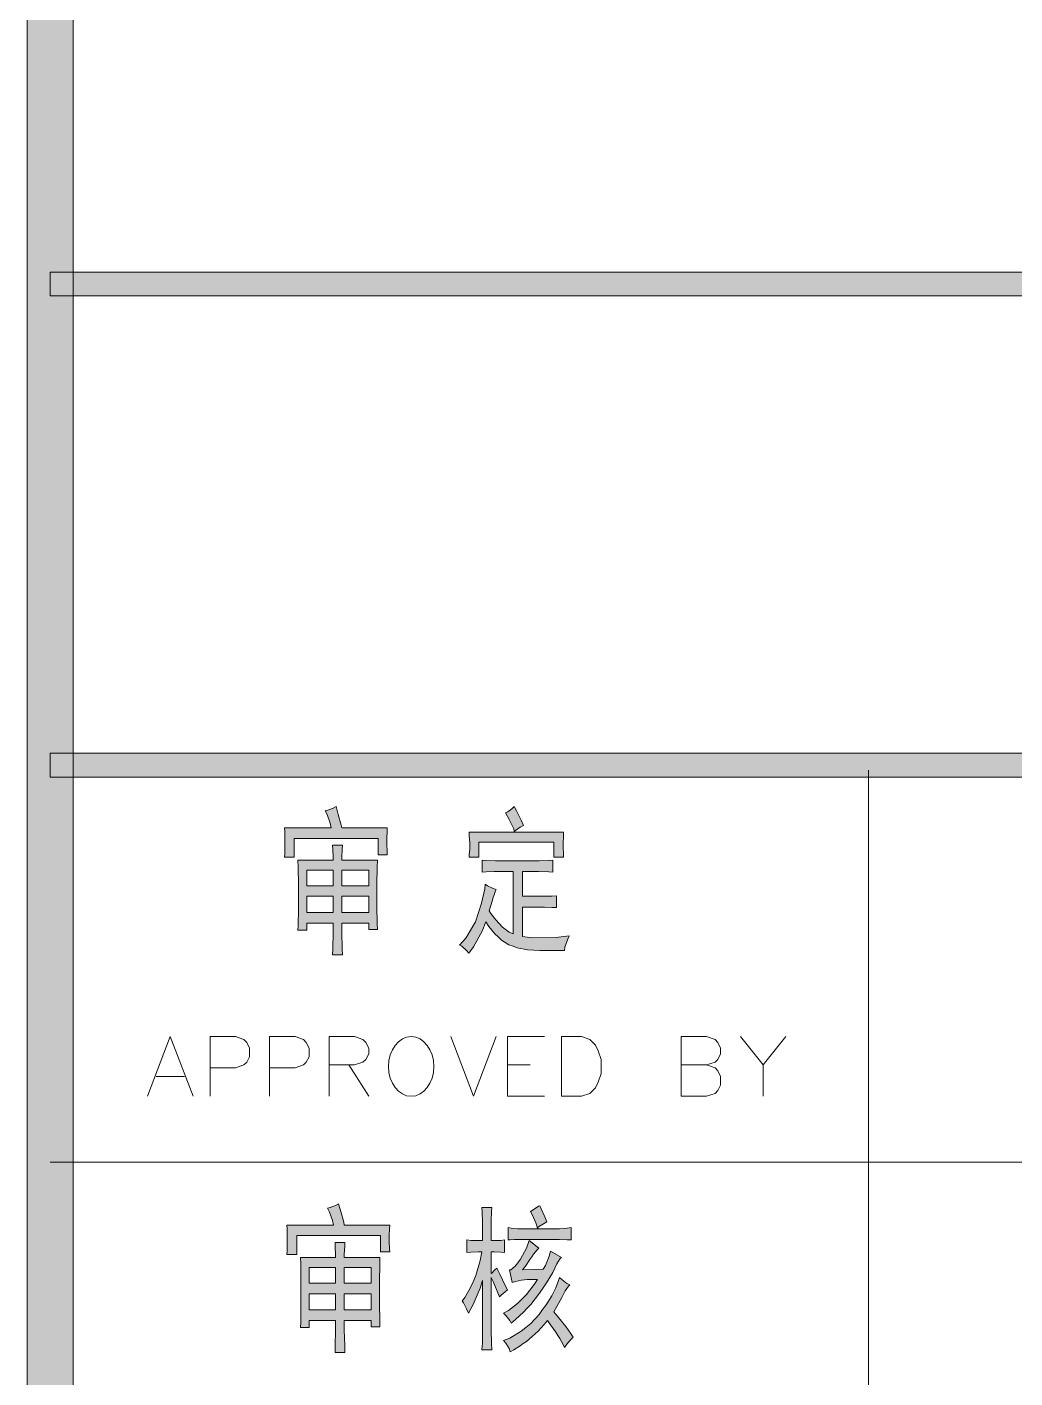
# Model space of a CAD drawing. Header units: millimetres. Extents: x 803 to 707111, y 130 to 2706464.
# Drawn here: x 699856 to 701998, y 2654003 to 2656930 of the extents above; entities that cross this region are included whole.
import ezdxf

# ---------------------------------------------------------------- set-up
doc = ezdxf.new("R2010")
doc.units = ezdxf.units.MM

msp = doc.modelspace()

# ---------------------------------------------------------------- hatches: boundary and pattern name
h = msp.add_hatch(color=0)
h.dxf.hatch_style = 2
h.paths.add_polyline_path([(699956.1, 2636390), (699856.1, 2636390), (699856.1, 2705263.6), (699956.1, 2705263.6)])
h = msp.add_hatch(color=0)
h.dxf.hatch_style = 2
h.paths.add_polyline_path([(705910.7, 2656398.7), (705910.7, 2656347.2), (699906.3, 2656347.2), (699906.3, 2656398.7)])
h = msp.add_hatch(color=0)
h.dxf.hatch_style = 2
h.paths.add_polyline_path([(699906.3, 2655304.7), (699906.3, 2655356.7), (705910.7, 2655356.7), (705910.7, 2655304.7)])
h = msp.add_hatch(color=0)
h.dxf.hatch_style = 2
h.paths.add_polyline_path([(700525.9, 2655240.8), (700530.6, 2655223.6), (700537.4, 2655200.8), (700538.7, 2655194.8), (700637.1, 2655194.8), (700636.6, 2655186.7), (700636.2, 2655171.6), (700636.2, 2655165.2), (700636.2, 2655158.3), (700636.6, 2655144.2), (700637.1, 2655136.4), (700616.9, 2655136.4), (700616.9, 2655171.6), (700435.3, 2655171.6), (700435.3, 2655131.3), (700414.2, 2655131.3), (700414.7, 2655139.4), (700415.1, 2655154.9), (700415.1, 2655162.2), (700415.1, 2655170.3), (700414.7, 2655186.7), (700414.2, 2655194.8), (700515.5, 2655194.8), (700513, 2655204.7), (700506.5, 2655223.2), (700502.2, 2655231.3), (700507.8, 2655232.6), (700519.4, 2655237.3)])
h = msp.add_hatch(color=0)
h.dxf.hatch_style = 2
h.paths.add_polyline_path([(700893.4, 2655227), (700898.1, 2655229.2), (700907.1, 2655236), (700911.8, 2655240.8), (700917.4, 2655231.7), (700927.3, 2655211.6), (700932, 2655200), (700925.1, 2655196.1), (700914.8, 2655189.2), (700911.8, 2655186.7), (700911, 2655192.7), (700901.5, 2655212.9)])
h = msp.add_hatch(color=0)
h.dxf.hatch_style = 2
h.paths.add_polyline_path([(701019.2, 2655185.4), (701018.7, 2655175.9), (701018.3, 2655161.8), (701018.3, 2655157), (701018.3, 2655152.3), (701018.7, 2655139.4), (701019.2, 2655131.3), (700998.1, 2655131.3), (700998.1, 2655163.5), (700835.8, 2655163.5), (700835.8, 2655131.3), (700814.4, 2655131.3), (700814.8, 2655136.4), (700815.7, 2655148.9), (700815.7, 2655155.3), (700815.7, 2655162.2), (700814.8, 2655177.2), (700814.4, 2655185.4)])
h = msp.add_hatch(color=0)
h.paths.add_polyline_path([(700519.4, 2655124.4), (700519.4, 2655131.3), (700519, 2655147.6), (700518.6, 2655157), (700540, 2655157), (700539.2, 2655148), (700538.7, 2655131.7), (700538.7, 2655124.4), (700616, 2655124.4), (700615.2, 2655110.2), (700614.7, 2655071.6), (700614.7, 2655047.6), (700614.7, 2655023.9), (700615.2, 2654987.4), (700616, 2654974.6), (700596.7, 2654974.6), (700596.7, 2654987.9), (700538.7, 2654987.9), (700538.7, 2654967.7), (700539.2, 2654933.4), (700540, 2654919.2), (700518.6, 2654919.2), (700519, 2654933.4), (700519.4, 2654967.7), (700519.4, 2654987.9), (700462.7, 2654987.9), (700462.7, 2654973.3), (700443.4, 2654973.3), (700443.8, 2654983.2), (700444.7, 2655019.2), (700444.7, 2655044.6), (700444.7, 2655070.3), (700443.8, 2655110.2), (700443.4, 2655124.4)])
h.paths.add_polyline_path([(700596.7, 2655011.1), (700596.7, 2655046.3), (700538.7, 2655046.3), (700538.7, 2655011.1)])
h.paths.add_polyline_path([(700519.4, 2655011.1), (700519.4, 2655046.3), (700462.7, 2655046.3), (700462.7, 2655011.1)])
h.paths.add_polyline_path([(700596.7, 2655069), (700596.7, 2655102.9), (700538.7, 2655102.9), (700538.7, 2655069)])
h.paths.add_polyline_path([(700519.4, 2655069), (700519.4, 2655102.9), (700462.7, 2655102.9), (700462.7, 2655069)])
h = msp.add_hatch(color=0)
h.dxf.hatch_style = 2
h.paths.add_polyline_path([(700956.5, 2655123.1), (700965.9, 2655123.1), (700985.7, 2655124), (700996, 2655124.4), (700996, 2655098.6), (700987, 2655099.5), (700965.1, 2655099.9), (700952.2, 2655099.9), (700929.9, 2655099.9), (700929.9, 2655046.3), (700972.8, 2655046.3), (700978.4, 2655046.3), (700993.8, 2655046.7), (701004.1, 2655047.6), (701004.1, 2655021.8), (700993.8, 2655022.2), (700977.5, 2655023.1), (700971.5, 2655023.1), (700929.9, 2655023.1), (700929.9, 2654959.5), (700951.3, 2654956.1), (701002, 2654957), (701031.2, 2654960.8), (701027.3, 2654952.2), (701022.2, 2654935.9), (701021.3, 2654928.6), (701001.1, 2654928.6), (700967.6, 2654929.1), (700954.3, 2654929.9), (700941, 2654930.3), (700918.7, 2654934.6), (700909.7, 2654938.1), (700900.7, 2654941.5), (700884.4, 2654951.4), (700877.5, 2654958.3), (700870.2, 2654965.1), (700856.9, 2654981), (700850.9, 2654990.9), (700842.7, 2654971.1), (700824.2, 2654937.2), (700813.5, 2654923), (700808.8, 2654929.1), (700798.9, 2654938.1), (700793.3, 2654940.6), (700807.5, 2654955.7), (700828.1, 2654990.9), (700835, 2655011.1), (700841.4, 2655031.2), (700848.3, 2655062.2), (700849.1, 2655072.9), (700853.9, 2655069), (700866.3, 2655063), (700873.2, 2655060.9), (700871.9, 2655058.3), (700868.5, 2655049.7), (700866.8, 2655044.1), (700865, 2655038.1), (700860.7, 2655023.9), (700858.2, 2655014.9), (700861.6, 2655008.9), (700872.3, 2654995.2), (700879.2, 2654987.4), (700886.5, 2654979.7), (700901.5, 2654968.6), (700909.7, 2654965.1), (700909.7, 2655099.9), (700877.5, 2655099.9), (700868.9, 2655099.9), (700851.3, 2655099.5), (700842.7, 2655098.6), (700842.7, 2655124.4), (700851.3, 2655124), (700871.9, 2655123.1), (700883.5, 2655123.1)])
h = msp.add_hatch(color=0)
h.dxf.hatch_style = 2
h.paths.add_polyline_path([(700531, 2654379.9), (700536.2, 2654363.2), (700542.6, 2654340), (700543.9, 2654334), (700642.2, 2654334), (700641.8, 2654325.8), (700641.3, 2654311.2), (700641.3, 2654304.4), (700641.3, 2654297.5), (700641.8, 2654283.3), (700642.2, 2654276), (700622, 2654276), (700622, 2654311.2), (700440.8, 2654311.2), (700440.8, 2654270.4), (700419.4, 2654270.4), (700419.8, 2654278.6), (700420.2, 2654294.1), (700420.2, 2654301.8), (700420.2, 2654309.9), (700419.8, 2654325.8), (700419.4, 2654334), (700520.7, 2654334), (700518.1, 2654344.3), (700511.7, 2654362.3), (700507.4, 2654370.5), (700513, 2654371.8), (700525, 2654376.5)])
h = msp.add_hatch(color=0)
h.dxf.hatch_style = 2
h.paths.add_polyline_path([(700843.1, 2654330.1), (700843.1, 2654341.7), (700842.7, 2654362.3), (700841.8, 2654371.8), (700863.3, 2654371.8), (700862.9, 2654363.6), (700862.5, 2654343), (700862.5, 2654330.1), (700862.5, 2654300.5), (700868.9, 2654300.5), (700883.1, 2654300.9), (700890.8, 2654301.8), (700890.8, 2654274.7), (700883.1, 2654275.2), (700868.9, 2654276), (700862.5, 2654276), (700862.5, 2654228.8), (700863.3, 2654230.1), (700869.3, 2654236.1), (700874.5, 2654240.8), (700880.9, 2654227.5), (700892.5, 2654203.5), (700897.7, 2654193.6), (700892.5, 2654189.3), (700883.9, 2654182), (700880.5, 2654178.6), (700875.3, 2654191), (700866.3, 2654211.6), (700862.5, 2654220.6), (700862.5, 2654120.6), (700862.5, 2654106.4), (700862.9, 2654078.1), (700863.3, 2654063.9), (700841.8, 2654063.9), (700843.1, 2654078.5), (700843.6, 2654106.9), (700843.1, 2654120.6), (700843.1, 2654213.8), (700838, 2654197.5), (700823, 2654162.2), (700812.7, 2654143.4), (700808.8, 2654152.4), (700801.9, 2654165.3), (700799.3, 2654169.1), (700804.9, 2654176.8), (700816.5, 2654197.5), (700823, 2654211.2), (700829, 2654224.5), (700838.4, 2654257.1), (700841.8, 2654276), (700834.6, 2654276), (700818.2, 2654275.2), (700809.6, 2654274.7), (700809.6, 2654301.8), (700818.7, 2654300.9), (700835.4, 2654300.5), (700843.1, 2654300.5)])
h = msp.add_hatch(color=0)
h.dxf.hatch_style = 2
h.paths.add_polyline_path([(700967.6, 2654376.1), (700970.7, 2654369.2), (700978.4, 2654351.6), (700983.1, 2654340.9), (700975.4, 2654336.6), (700965.1, 2654330.1), (700962.5, 2654327.1), (700959.1, 2654338.7), (700951.3, 2654357.2), (700947.5, 2654363.6), (700955.2, 2654368.3), (700965.1, 2654374.8)])
h = msp.add_hatch(color=0)
h.dxf.hatch_style = 2
h.paths.add_polyline_path([(700917, 2654303.1), (700912.7, 2654303.1), (700903.2, 2654302.2), (700899, 2654301.8), (700899, 2654328.8), (700905.4, 2654327.1), (700919.1, 2654325.8), (700926, 2654325.8), (701002, 2654325.8), (701010.2, 2654325.8), (701026.9, 2654327.1), (701035.5, 2654328.8), (701035.5, 2654301.8), (701026.9, 2654302.2), (701010.2, 2654303.1), (701002, 2654303.1)])
h = msp.add_hatch(color=0)
h.paths.add_polyline_path([(700525, 2654264), (700525, 2654270.4), (700524.1, 2654286.8), (700523.7, 2654296.2), (700545.2, 2654296.2), (700544.7, 2654287.6), (700543.9, 2654271.3), (700543.9, 2654264), (700621.2, 2654264), (700620.7, 2654249.4), (700619.9, 2654211.2), (700619.9, 2654186.7), (700619.9, 2654163.1), (700620.7, 2654126.6), (700621.2, 2654113.7), (700601.8, 2654113.7), (700601.8, 2654127.5), (700543.9, 2654127.5), (700543.9, 2654106.9), (700544.7, 2654072.5), (700545.2, 2654058.3), (700523.7, 2654058.3), (700524.1, 2654072.5), (700525, 2654106.9), (700525, 2654127.5), (700467.9, 2654127.5), (700467.9, 2654112.4), (700449, 2654112.4), (700449.4, 2654122.7), (700449.9, 2654158.4), (700449.9, 2654184.1), (700449.9, 2654209.9), (700449.4, 2654249.4), (700449, 2654264)])
h.paths.add_polyline_path([(700601.8, 2654150.2), (700601.8, 2654185.4), (700543.9, 2654185.4), (700543.9, 2654150.2)])
h.paths.add_polyline_path([(700525, 2654150.2), (700525, 2654185.4), (700467.9, 2654185.4), (700467.9, 2654150.2)])
h.paths.add_polyline_path([(700601.8, 2654208.2), (700601.8, 2654242.1), (700543.9, 2654242.1), (700543.9, 2654208.2)])
h.paths.add_polyline_path([(700525, 2654208.2), (700525, 2654242.1), (700467.9, 2654242.1), (700467.9, 2654208.2)])
h = msp.add_hatch(color=0)
h.dxf.hatch_style = 2
h.paths.add_polyline_path([(700902, 2654237), (700905, 2654237), (700914, 2654244.7), (700920, 2654252.4), (700926, 2654260.1), (700938.5, 2654284.2), (700944.5, 2654300.5), (700965.5, 2654284.2), (700961.6, 2654280.7), (700953.9, 2654271.3), (700950, 2654265.3), (700946.2, 2654259.3), (700936.3, 2654244.7), (700930.3, 2654237), (700974.9, 2654238.2), (700979.7, 2654246.8), (700987.8, 2654266.6), (700990.8, 2654277.3), (701014.4, 2654264), (701011.9, 2654261.9), (701004.6, 2654250.3), (701000.3, 2654240.8), (700995.6, 2654231.4), (700982.2, 2654209), (700973.7, 2654196.2), (700965.1, 2654183.3), (700948.3, 2654162.2), (700940.2, 2654153.7), (700932.4, 2654145.1), (700914.8, 2654129.2), (700905.8, 2654121.9), (700902.4, 2654127.5), (700893.8, 2654138.2), (700888.6, 2654143.4), (700899.4, 2654148.9), (700919.6, 2654164), (700929, 2654173.8), (700938.9, 2654183.7), (700955.6, 2654205.2), (700962.5, 2654216.3), (700954.3, 2654216.3), (700940.2, 2654215.9), (700934.2, 2654215.1), (700928.1, 2654214.6), (700914.8, 2654211.6), (700908, 2654209.9)])
h = msp.add_hatch(color=0)
h.dxf.hatch_style = 2
h.paths.add_polyline_path([(701032.5, 2654204.3), (701029.5, 2654201.7), (701022.6, 2654191.4), (701018.7, 2654184.1), (701015.3, 2654176.8), (701004.6, 2654157.5), (700998.1, 2654146.4), (701008.4, 2654133.9), (701023.9, 2654114.6), (701029, 2654106.9), (701034.2, 2654099.6), (701040.2, 2654091.4), (701035.9, 2654086.7), (701026.5, 2654076), (701021.3, 2654069.1), (701018.3, 2654075.1), (701011, 2654088), (701006.7, 2654094.8), (701002.4, 2654101.7), (700990.8, 2654118), (700984, 2654127.5), (700976.7, 2654118.5), (700963.8, 2654103.9), (700957.8, 2654098.3), (700951.3, 2654092.7), (700938.5, 2654082), (700931.6, 2654077.2), (700924.7, 2654072.5), (700911, 2654063.9), (700903.7, 2654059.6), (700901.5, 2654066.5), (700893.8, 2654078.5), (700888.6, 2654084.1), (700902.4, 2654089.3), (700926.9, 2654103.9), (700937.2, 2654112.4), (700947.9, 2654121), (700966.4, 2654140.4), (700973.7, 2654151.1), (700981.4, 2654161.4), (700993.4, 2654180.7), (700997.7, 2654189.3), (701002, 2654198.3), (701008.4, 2654213.8), (701010.2, 2654220.6), (701015.3, 2654215.9), (701026.5, 2654207.8)])

# ---------------------------------------------------------------- linework, layer by layer
at = {"color": 0, "lineweight": 0}
for points in [[(699956.1, 2636390), (699856.1, 2636390), (699856.1, 2705263.6), (699956.1, 2705263.6)], [(705910.7, 2656398.7), (705910.7, 2656347.2), (699906.3, 2656347.2), (699906.3, 2656398.7)], [(699906.3, 2655304.7), (699906.3, 2655356.7), (705910.7, 2655356.7), (705910.7, 2655304.7)], [(700525.9, 2655240.8), (700530.6, 2655223.6), (700537.4, 2655200.8), (700538.7, 2655194.8), (700637.1, 2655194.8), (700636.6, 2655186.7), (700636.2, 2655171.6), (700636.2, 2655165.2), (700636.2, 2655158.3), (700636.6, 2655144.2), (700637.1, 2655136.4), (700616.9, 2655136.4), (700616.9, 2655171.6), (700435.3, 2655171.6), (700435.3, 2655131.3), (700414.2, 2655131.3), (700414.7, 2655139.4), (700415.1, 2655154.9), (700415.1, 2655162.2), (700415.1, 2655170.3), (700414.7, 2655186.7), (700414.2, 2655194.8), (700515.5, 2655194.8), (700513, 2655204.7), (700506.5, 2655223.2), (700502.2, 2655231.3), (700507.8, 2655232.6), (700519.4, 2655237.3)], [(700893.4, 2655227), (700898.1, 2655229.2), (700907.1, 2655236), (700911.8, 2655240.8), (700917.4, 2655231.7), (700927.3, 2655211.6), (700932, 2655200), (700925.1, 2655196.1), (700914.8, 2655189.2), (700911.8, 2655186.7), (700911, 2655192.7), (700901.5, 2655212.9)], [(701019.2, 2655185.4), (701018.7, 2655175.9), (701018.3, 2655161.8), (701018.3, 2655157), (701018.3, 2655152.3), (701018.7, 2655139.4), (701019.2, 2655131.3), (700998.1, 2655131.3), (700998.1, 2655163.5), (700835.8, 2655163.5), (700835.8, 2655131.3), (700814.4, 2655131.3), (700814.8, 2655136.4), (700815.7, 2655148.9), (700815.7, 2655155.3), (700815.7, 2655162.2), (700814.8, 2655177.2), (700814.4, 2655185.4)], [(700519.4, 2655124.4), (700519.4, 2655131.3), (700519, 2655147.6), (700518.6, 2655157), (700540, 2655157), (700539.2, 2655148), (700538.7, 2655131.7), (700538.7, 2655124.4), (700616, 2655124.4), (700615.2, 2655110.2), (700614.7, 2655071.6), (700614.7, 2655047.6), (700614.7, 2655023.9), (700615.2, 2654987.4), (700616, 2654974.6), (700596.7, 2654974.6), (700596.7, 2654987.9), (700538.7, 2654987.9), (700538.7, 2654967.7), (700539.2, 2654933.4), (700540, 2654919.2), (700518.6, 2654919.2), (700519, 2654933.4), (700519.4, 2654967.7), (700519.4, 2654987.9), (700462.7, 2654987.9), (700462.7, 2654973.3), (700443.4, 2654973.3), (700443.8, 2654983.2), (700444.7, 2655019.2), (700444.7, 2655044.6), (700444.7, 2655070.3), (700443.8, 2655110.2), (700443.4, 2655124.4)], [(700956.5, 2655123.1), (700965.9, 2655123.1), (700985.7, 2655124), (700996, 2655124.4), (700996, 2655098.6), (700987, 2655099.5), (700965.1, 2655099.9), (700952.2, 2655099.9), (700929.9, 2655099.9), (700929.9, 2655046.3), (700972.8, 2655046.3), (700978.4, 2655046.3), (700993.8, 2655046.7), (701004.1, 2655047.6), (701004.1, 2655021.8), (700993.8, 2655022.2), (700977.5, 2655023.1), (700971.5, 2655023.1), (700929.9, 2655023.1), (700929.9, 2654959.5), (700951.3, 2654956.1), (701002, 2654957), (701031.2, 2654960.8), (701027.3, 2654952.2), (701022.2, 2654935.9), (701021.3, 2654928.6), (701001.1, 2654928.6), (700967.6, 2654929.1), (700954.3, 2654929.9), (700941, 2654930.3), (700918.7, 2654934.6), (700909.7, 2654938.1), (700900.7, 2654941.5), (700884.4, 2654951.4), (700877.5, 2654958.3), (700870.2, 2654965.1), (700856.9, 2654981), (700850.9, 2654990.9), (700842.7, 2654971.1), (700824.2, 2654937.2), (700813.5, 2654923), (700808.8, 2654929.1), (700798.9, 2654938.1), (700793.3, 2654940.6), (700807.5, 2654955.7), (700828.1, 2654990.9), (700835, 2655011.1), (700841.4, 2655031.2), (700848.3, 2655062.2), (700849.1, 2655072.9), (700853.9, 2655069), (700866.3, 2655063), (700873.2, 2655060.9), (700871.9, 2655058.3), (700868.5, 2655049.7), (700866.8, 2655044.1), (700865, 2655038.1), (700860.7, 2655023.9), (700858.2, 2655014.9), (700861.6, 2655008.9), (700872.3, 2654995.2), (700879.2, 2654987.4), (700886.5, 2654979.7), (700901.5, 2654968.6), (700909.7, 2654965.1), (700909.7, 2655099.9), (700877.5, 2655099.9), (700868.9, 2655099.9), (700851.3, 2655099.5), (700842.7, 2655098.6), (700842.7, 2655124.4), (700851.3, 2655124), (700871.9, 2655123.1), (700883.5, 2655123.1)], [(700519.4, 2655069), (700519.4, 2655102.9), (700462.7, 2655102.9), (700462.7, 2655069)], [(700596.7, 2655069), (700596.7, 2655102.9), (700538.7, 2655102.9), (700538.7, 2655069)], [(700519.4, 2655011.1), (700519.4, 2655046.3), (700462.7, 2655046.3), (700462.7, 2655011.1)], [(700596.7, 2655011.1), (700596.7, 2655046.3), (700538.7, 2655046.3), (700538.7, 2655011.1)], [(701014.4, 2654613.1), (701014.4, 2654742.3), (701057.8, 2654742.3), (701075.8, 2654735.9), (701088.3, 2654723.8), (701094.3, 2654711.4), (701100.7, 2654692.9), (701100.7, 2654662.4), (701094.3, 2654644), (701088.3, 2654631.5), (701075.8, 2654619.1), (701057.8, 2654613.1)], [(700531, 2654379.9), (700536.2, 2654363.2), (700542.6, 2654340), (700543.9, 2654334), (700642.2, 2654334), (700641.8, 2654325.8), (700641.3, 2654311.2), (700641.3, 2654304.4), (700641.3, 2654297.5), (700641.8, 2654283.3), (700642.2, 2654276), (700622, 2654276), (700622, 2654311.2), (700440.8, 2654311.2), (700440.8, 2654270.4), (700419.4, 2654270.4), (700419.8, 2654278.6), (700420.2, 2654294.1), (700420.2, 2654301.8), (700420.2, 2654309.9), (700419.8, 2654325.8), (700419.4, 2654334), (700520.7, 2654334), (700518.1, 2654344.3), (700511.7, 2654362.3), (700507.4, 2654370.5), (700513, 2654371.8), (700525, 2654376.5)], [(700843.1, 2654330.1), (700843.1, 2654341.7), (700842.7, 2654362.3), (700841.8, 2654371.8), (700863.3, 2654371.8), (700862.9, 2654363.6), (700862.5, 2654343), (700862.5, 2654330.1), (700862.5, 2654300.5), (700868.9, 2654300.5), (700883.1, 2654300.9), (700890.8, 2654301.8), (700890.8, 2654274.7), (700883.1, 2654275.2), (700868.9, 2654276), (700862.5, 2654276), (700862.5, 2654228.8), (700863.3, 2654230.1), (700869.3, 2654236.1), (700874.5, 2654240.8), (700880.9, 2654227.5), (700892.5, 2654203.5), (700897.7, 2654193.6), (700892.5, 2654189.3), (700883.9, 2654182), (700880.5, 2654178.6), (700875.3, 2654191), (700866.3, 2654211.6), (700862.5, 2654220.6), (700862.5, 2654120.6), (700862.5, 2654106.4), (700862.9, 2654078.1), (700863.3, 2654063.9), (700841.8, 2654063.9), (700843.1, 2654078.5), (700843.6, 2654106.9), (700843.1, 2654120.6), (700843.1, 2654213.8), (700838, 2654197.5), (700823, 2654162.2), (700812.7, 2654143.4), (700808.8, 2654152.4), (700801.9, 2654165.3), (700799.3, 2654169.1), (700804.9, 2654176.8), (700816.5, 2654197.5), (700823, 2654211.2), (700829, 2654224.5), (700838.4, 2654257.1), (700841.8, 2654276), (700834.6, 2654276), (700818.2, 2654275.2), (700809.6, 2654274.7), (700809.6, 2654301.8), (700818.7, 2654300.9), (700835.4, 2654300.5), (700843.1, 2654300.5)], [(700967.6, 2654376.1), (700970.7, 2654369.2), (700978.4, 2654351.6), (700983.1, 2654340.9), (700975.4, 2654336.6), (700965.1, 2654330.1), (700962.5, 2654327.1), (700959.1, 2654338.7), (700951.3, 2654357.2), (700947.5, 2654363.6), (700955.2, 2654368.3), (700965.1, 2654374.8)], [(700917, 2654303.1), (700912.7, 2654303.1), (700903.2, 2654302.2), (700899, 2654301.8), (700899, 2654328.8), (700905.4, 2654327.1), (700919.1, 2654325.8), (700926, 2654325.8), (701002, 2654325.8), (701010.2, 2654325.8), (701026.9, 2654327.1), (701035.5, 2654328.8), (701035.5, 2654301.8), (701026.9, 2654302.2), (701010.2, 2654303.1), (701002, 2654303.1)], [(700525, 2654264), (700525, 2654270.4), (700524.1, 2654286.8), (700523.7, 2654296.2), (700545.2, 2654296.2), (700544.7, 2654287.6), (700543.9, 2654271.3), (700543.9, 2654264), (700621.2, 2654264), (700620.7, 2654249.4), (700619.9, 2654211.2), (700619.9, 2654186.7), (700619.9, 2654163.1), (700620.7, 2654126.6), (700621.2, 2654113.7), (700601.8, 2654113.7), (700601.8, 2654127.5), (700543.9, 2654127.5), (700543.9, 2654106.9), (700544.7, 2654072.5), (700545.2, 2654058.3), (700523.7, 2654058.3), (700524.1, 2654072.5), (700525, 2654106.9), (700525, 2654127.5), (700467.9, 2654127.5), (700467.9, 2654112.4), (700449, 2654112.4), (700449.4, 2654122.7), (700449.9, 2654158.4), (700449.9, 2654184.1), (700449.9, 2654209.9), (700449.4, 2654249.4), (700449, 2654264)], [(700902, 2654237), (700905, 2654237), (700914, 2654244.7), (700920, 2654252.4), (700926, 2654260.1), (700938.5, 2654284.2), (700944.5, 2654300.5), (700965.5, 2654284.2), (700961.6, 2654280.7), (700953.9, 2654271.3), (700950, 2654265.3), (700946.2, 2654259.3), (700936.3, 2654244.7), (700930.3, 2654237), (700974.9, 2654238.2), (700979.7, 2654246.8), (700987.8, 2654266.6), (700990.8, 2654277.3), (701014.4, 2654264), (701011.9, 2654261.9), (701004.6, 2654250.3), (701000.3, 2654240.8), (700995.6, 2654231.4), (700982.2, 2654209), (700973.7, 2654196.2), (700965.1, 2654183.3), (700948.3, 2654162.2), (700940.2, 2654153.7), (700932.4, 2654145.1), (700914.8, 2654129.2), (700905.8, 2654121.9), (700902.4, 2654127.5), (700893.8, 2654138.2), (700888.6, 2654143.4), (700899.4, 2654148.9), (700919.6, 2654164), (700929, 2654173.8), (700938.9, 2654183.7), (700955.6, 2654205.2), (700962.5, 2654216.3), (700954.3, 2654216.3), (700940.2, 2654215.9), (700934.2, 2654215.1), (700928.1, 2654214.6), (700914.8, 2654211.6), (700908, 2654209.9)], [(700525, 2654208.2), (700525, 2654242.1), (700467.9, 2654242.1), (700467.9, 2654208.2)], [(700601.8, 2654208.2), (700601.8, 2654242.1), (700543.9, 2654242.1), (700543.9, 2654208.2)], [(701032.5, 2654204.3), (701029.5, 2654201.7), (701022.6, 2654191.4), (701018.7, 2654184.1), (701015.3, 2654176.8), (701004.6, 2654157.5), (700998.1, 2654146.4), (701008.4, 2654133.9), (701023.9, 2654114.6), (701029, 2654106.9), (701034.2, 2654099.6), (701040.2, 2654091.4), (701035.9, 2654086.7), (701026.5, 2654076), (701021.3, 2654069.1), (701018.3, 2654075.1), (701011, 2654088), (701006.7, 2654094.8), (701002.4, 2654101.7), (700990.8, 2654118), (700984, 2654127.5), (700976.7, 2654118.5), (700963.8, 2654103.9), (700957.8, 2654098.3), (700951.3, 2654092.7), (700938.5, 2654082), (700931.6, 2654077.2), (700924.7, 2654072.5), (700911, 2654063.9), (700903.7, 2654059.6), (700901.5, 2654066.5), (700893.8, 2654078.5), (700888.6, 2654084.1), (700902.4, 2654089.3), (700926.9, 2654103.9), (700937.2, 2654112.4), (700947.9, 2654121), (700966.4, 2654140.4), (700973.7, 2654151.1), (700981.4, 2654161.4), (700993.4, 2654180.7), (700997.7, 2654189.3), (701002, 2654198.3), (701008.4, 2654213.8), (701010.2, 2654220.6), (701015.3, 2654215.9), (701026.5, 2654207.8)], [(700525, 2654150.2), (700525, 2654185.4), (700467.9, 2654185.4), (700467.9, 2654150.2)], [(700601.8, 2654150.2), (700601.8, 2654185.4), (700543.9, 2654185.4), (700543.9, 2654150.2)]]:
    msp.add_lwpolyline(points, close=True, dxfattribs=at)
for points in [[(701680.4, 2648436.9), (701680.4, 2655319.8)], [(700117.5, 2654613.1), (700166.5, 2654742.3), (700215.9, 2654613.1)], [(700252.8, 2654613.1), (700252.8, 2654742.3), (700307.7, 2654742.3), (700326.2, 2654735.9), (700332.6, 2654729.8), (700338.7, 2654717.4), (700338.7, 2654698.9), (700332.6, 2654686.9), (700326.2, 2654680.9), (700307.7, 2654674.5), (700252.8, 2654674.5)], [(700381.6, 2654613.1), (700381.6, 2654742.3), (700437, 2654742.3), (700455.4, 2654735.9), (700461.5, 2654729.8), (700467.5, 2654717.4), (700467.5, 2654698.9), (700461.5, 2654686.9), (700455.4, 2654680.9), (700437, 2654674.5), (700381.6, 2654674.5)], [(700510.8, 2654613.1), (700510.8, 2654742.3), (700565.8, 2654742.3), (700584.2, 2654735.9), (700590.7, 2654729.8), (700596.7, 2654717.4), (700596.7, 2654705.4), (700590.7, 2654692.9), (700584.2, 2654686.9), (700565.8, 2654680.9), (700510.8, 2654680.9)], [(700774.9, 2654742.3), (700824.2, 2654613.1), (700873.2, 2654742.3)], [(700897.7, 2654613.1), (700897.7, 2654742.3), (700977.5, 2654742.3)], [(701273.8, 2654613.1), (701273.8, 2654742.3), (701329.2, 2654742.3), (701347.6, 2654735.9), (701353.6, 2654729.8), (701359.6, 2654717.4), (701359.6, 2654705.4), (701353.6, 2654692.9), (701347.6, 2654686.9), (701329.2, 2654680.9)], [(701402.6, 2654742.3), (701451.9, 2654680.9), (701500.9, 2654742.3)], [(700553.8, 2654680.9), (700596.7, 2654613.1)], [(700897.7, 2654680.9), (700947, 2654680.9)], [(701273.8, 2654680.9), (701329.2, 2654680.9), (701347.6, 2654674.5), (701353.6, 2654668.4), (701359.6, 2654656), (701359.6, 2654637.5), (701353.6, 2654625.5), (701347.6, 2654619.1), (701329.2, 2654613.1), (701273.8, 2654613.1)], [(701451.9, 2654680.9), (701451.9, 2654613.1)], [(700136, 2654656), (700197.4, 2654656)], [(700897.7, 2654613.1), (700977.5, 2654613.1)], [(699906.3, 2654470.5), (705910.7, 2654470.5)]]:
    msp.add_lwpolyline(points, dxfattribs=at)
msp.add_ellipse((700688.8, 2654677.7), major_axis=(0, 64.6), ratio=0.760797, start_param=0, end_param=6.283185, dxfattribs=at)

doc.saveas('drawing.dxf')
